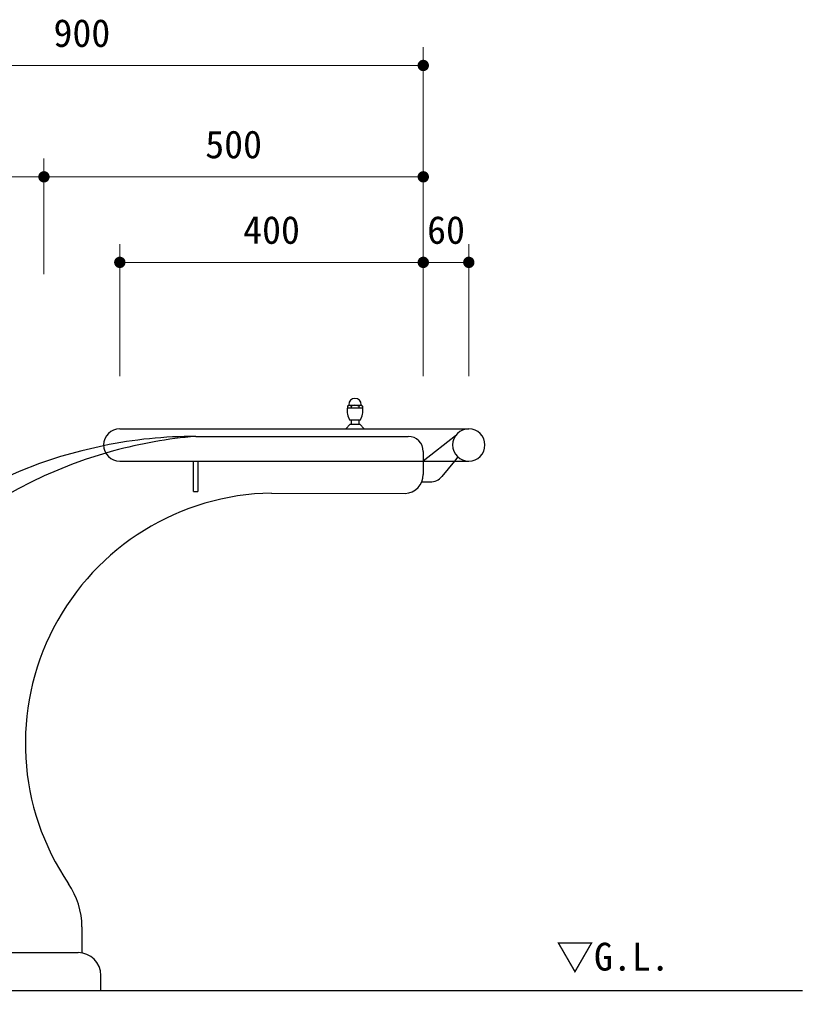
# Model space of a CAD drawing. Units: millimetres at full size, sheet at 1:20. Extents: x 300 to 8100, y 300 to 5640.
# Drawn here: x 3464 to 4496, y 1500 to 2779 of the extents above; entities that cross this region are included whole.
import ezdxf
from ezdxf.enums import TextEntityAlignment as Align

# ---------------------------------------------------------------- set-up
doc = ezdxf.new("R2010")
doc.units = ezdxf.units.MM
doc.header["$LTSCALE"] = 20
for name, color, linetype, lineweight in [('D-STR-DIM\u3000寸法線、寸法値', 7, 'Continuous', 13), ('D-STR-TXT\u3000文字列', 7, 'Continuous', 13), ('D-STR\u3000構造物外形線', 1, 'Continuous', 25)]:
    doc.layers.add(name, color=color, linetype=linetype, lineweight=lineweight)
doc.styles.add('ＭＳ ゴシック', font='')
doc.styles.get('ＭＳ ゴシック').set_extended_font_data('MS Gothic')

# ---------------------------------------------------------------- blocks, each defined once
blk = doc.blocks.new('filled_dot')
at = {"color": 0, "linetype": 'Continuous', "lineweight": -2, "const_width": 1.25}
blk.add_lwpolyline([(-0.625, 0, 1), (0.625, 0, 1)], format="xyb", close=True, dxfattribs=at)

msp = doc.modelspace()

# ---------------------------------------------------------------- linework, layer by layer
at = {"layer": 'D-STR-DIM\u3000寸法線、寸法値'}
for p, q in [((3996.4, 2443.61), (3996.4, 2742.31)), ((3096.4, 2718.31), (3996.4, 2718.31)), ((3496.4, 2443.61), (3496.4, 2595.62)), ((3496.4, 2443.61), (3496.4, 2595.62)), ((3996.4, 2443.61), (3996.4, 2595.62)), ((3346.4, 2571.62), (3496.4, 2571.62)), ((3496.4, 2571.62), (3996.4, 2571.62)), ((3596.4, 2309.19), (3596.4, 2482.94)), ((3996.4, 2309.19), (3996.4, 2482.94)), ((3996.4, 2309.19), (3996.4, 2482.94)), ((4056.4, 2309.19), (4056.4, 2482.94)), ((3596.4, 2458.94), (3996.4, 2458.94)), ((3996.4, 2458.94), (4056.4, 2458.94))]:
    msp.add_line(p, q, dxfattribs=at)
at = {"layer": 'D-STR\u3000構造物外形線'}
for p, q in [((3896.15, 2266.74), (3896.15, 2260.79)), ((3916.65, 2266.74), (3896.15, 2266.74)), ((3896.59, 2269.74), (3896.59, 2266.74)), ((3898.15, 2271.49), (3898.15, 2270.61)), ((3899.04, 2270.74), (3913.76, 2270.74)), ((3901.5, 2269.74), (3901.5, 2266.74)), ((3911.31, 2269.74), (3911.31, 2266.74)), ((3914.65, 2271.49), (3914.65, 2270.61)), ((3916.22, 2269.74), (3916.22, 2266.74)), ((3916.65, 2260.79), (3916.65, 2266.74)), ((3896.96, 2256.85), (3899.15, 2251.74)), ((3899.15, 2251.74), (3913.65, 2251.74)), ((3901.4, 2251.74), (3901.4, 2245.74)), ((3911.4, 2251.74), (3911.4, 2245.74)), ((3913.65, 2251.74), (3915.84, 2256.85)), ((3596.4, 2239.74), (4056.4, 2239.74)), ((3899.9, 2245.74), (3894.43, 2239.74)), ((3899.9, 2245.74), (3912.9, 2245.74)), ((3912.9, 2245.74), (3918.37, 2239.74)), ((3696.4, 2229.74), (3714.41, 2229.74)), ((3714.41, 2229.74), (3976.4, 2229.74)), ((4038.77, 2230.42), (3996.4, 2197.04)), ((3996.4, 2209.74), (3996.4, 2197.04)), ((4042.06, 2202.57), (4037.51, 2197.04)), ((3596.4, 2197.04), (4056.4, 2197.04)), ((3996.4, 2197.04), (3996.4, 2179.51)), ((4037.51, 2197.04), (4021.07, 2177.04)), ((3994.42, 2169.74), (4005.62, 2169.74)), ((3693.4, 2157.04), (3699.4, 2157.04)), ((3796.4, 2155.07), (3972.52, 2154.53)), ((3546.4, 1583.65), (3546.4, 1549.74)), ((3051.4, 1549.74), (3541.4, 1549.74)), ((3571.4, 1499.74), (3571.4, 1519.74)), ((3571.4, 1499.74), (3571.4, 1519.74)), ((2668.72, 1499.74), (4496.4, 1499.74))]:
    msp.add_line(p, q, dxfattribs=at)
for points in [[(3896.59, 2269.74), (3896.87, 2269.97), (3897.17, 2270.17), (3897.47, 2270.34), (3897.78, 2270.48), (3898.09, 2270.59), (3898.4, 2270.67), (3898.72, 2270.72), (3899.04, 2270.74), (3899.36, 2270.72), (3899.68, 2270.67), (3899.99, 2270.59), (3900.31, 2270.48), (3900.61, 2270.34), (3900.91, 2270.17), (3901.21, 2269.97), (3901.5, 2269.74)], [(3911.31, 2269.74), (3911.6, 2269.97), (3911.89, 2270.17), (3912.19, 2270.34), (3912.5, 2270.48), (3912.81, 2270.59), (3913.13, 2270.67), (3913.45, 2270.72), (3913.76, 2270.74), (3914.08, 2270.72), (3914.4, 2270.67), (3914.72, 2270.59), (3915.03, 2270.48), (3915.34, 2270.34), (3915.64, 2270.17), (3915.93, 2269.97), (3916.22, 2269.74)], [(3693.4, 2157.04), (3693.4, 2197.04), (3699.4, 2197.04), (3699.4, 2157.04)]]:
    msp.add_lwpolyline(points, dxfattribs=at)
for centre, radius, start, end in [((3906.4, 2271.49), 8.25, 0, 180), ((3906.4, 2258.2), 12.54, 66.96497, 113.03503), ((3906.15, 2260.79), 10, 180, 203.19859), ((3906.65, 2260.79), 10, 336.80141, 0), ((3596.4, 2218.39), 21.35, 90, 270), ((4056.4, 2218.39), 21.35, 90, 270), ((4056.4, 2218.39), 21.35, 270, 90), ((3696.4, 1623.09), 606.65, 90, 101.53709), ((3747.44, 1625.38), 606.51, 94.82743, 105.22522), ((3976.4, 2209.74), 20, 0, 90), ((3696.4, 1623.09), 606.65, 101.53709, 186.94498), ((3747.44, 1625.38), 606.51, 105.22522, 163.29313), ((3971.4, 2179.51), 25, 272.57183, 0), ((4005.62, 2189.74), 20, 270, 320.57185), ((3801.61, 1825.43), 329.68, 90.90456, 214.14544), ((3446.4, 1583.65), 100, 0, 34.56032), ((3541.4, 1519.74), 30, 0, 90)]:
    msp.add_arc(centre, radius, start, end, dxfattribs=at)

# ---------------------------------------------------------------- block references
at = {"layer": 'D-STR-DIM\u3000寸法線、寸法値', "xscale": 6, "yscale": 6, "rotation": 180}
for p in [(3996.4, 2718.31), (3496.4, 2571.62), (3996.4, 2571.62), (3996.4, 2458.94), (4056.4, 2458.94)]:
    msp.add_blockref('filled_dot', p, dxfattribs=at)
at = {"layer": 'D-STR-DIM\u3000寸法線、寸法値', "xscale": 6, "yscale": 6}
for p in [(3496.4, 2571.62), (3596.4, 2458.94), (3996.4, 2458.94)]:
    msp.add_blockref('filled_dot', p, dxfattribs=at)

# ---------------------------------------------------------------- texts
at = {"layer": 'D-STR-DIM\u3000寸法線、寸法値', "style": 'ＭＳ ゴシック'}
for s, p in [('900', (3546.4, 2761.06)), ('500', (3746.4, 2614.38)), ('400', (3796.4, 2501.7)), ('60', (4026.4, 2501.7))]:
    msp.add_text(s, height=36.66, dxfattribs=at).set_placement(p, align=Align.MIDDLE_CENTER)
at = {"layer": 'D-STR-TXT\u3000文字列', "style": 'ＭＳ ゴシック'}
msp.add_text('▽G.L.', height=36.66, dxfattribs=at).set_placement((4171.36, 1562.75), align=Align.TOP_LEFT)

doc.saveas('drawing.dxf')
